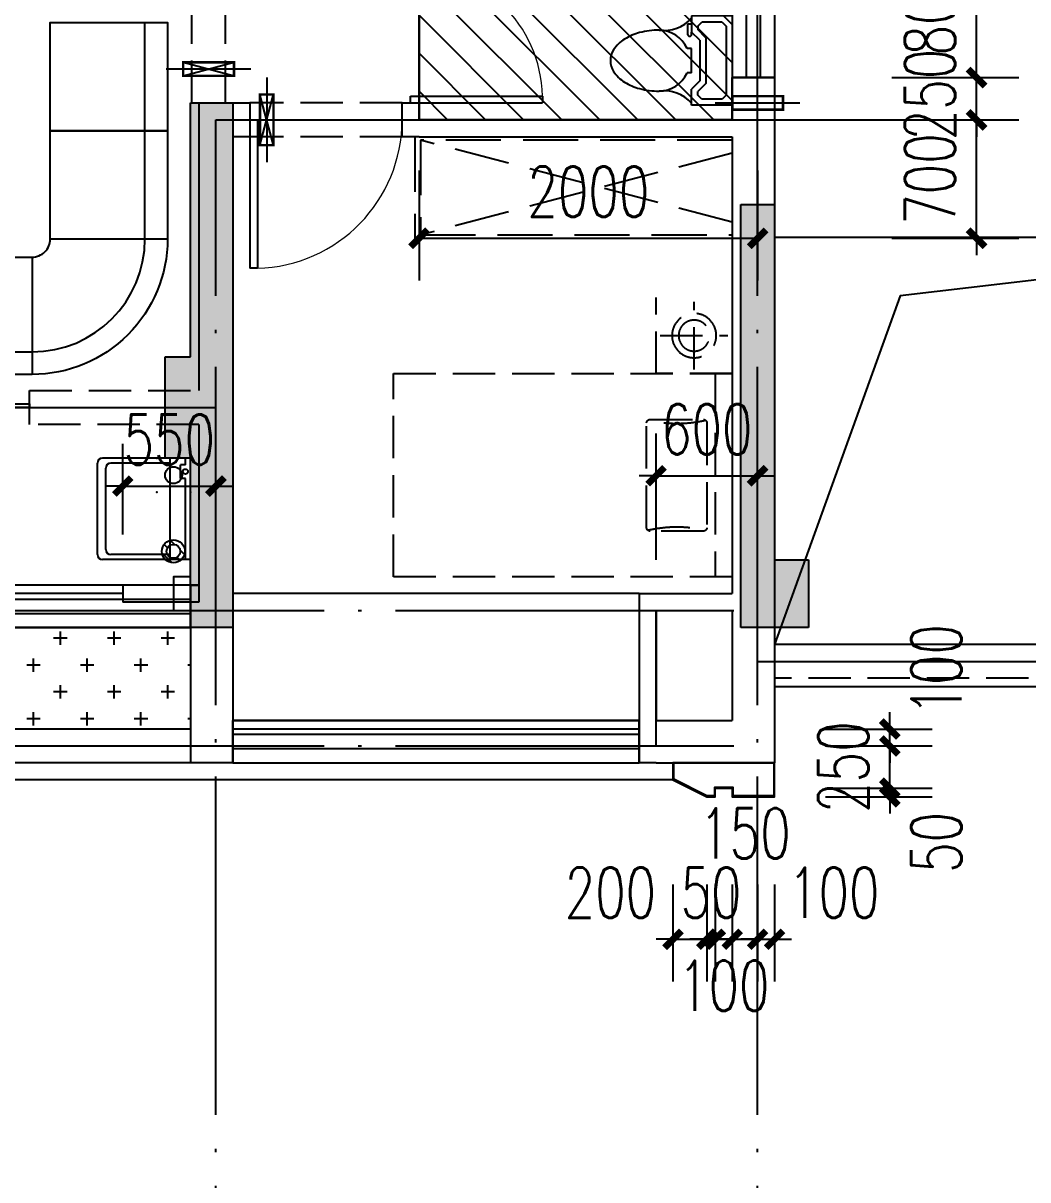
# Model space of a CAD drawing. Extents: x 41972 to 370663, y -1070170 to -109687.
# Drawn here: x 248859 to 254793, y -134851 to -128015 of the extents above; entities that cross this region are included whole.
import ezdxf
from ezdxf.xclip import XClip

# ---------------------------------------------------------------- set-up
doc = ezdxf.new("R2010")
doc.units = 0
doc.header["$LTSCALE"] = 1000
doc.header["$MEASUREMENT"] = 0
doc.header["$XCLIPFRAME"] = 0
for name, pattern in [('130-bz$0$DASH', [0.35, 0.25, -0.1]), ('CG-BZC$0$DASH', [0.35, 0.25, -0.1]), ('DASH', [0.35, 0.25, -0.1]), ('DOTE', [2.42, 2, -0.2, 0.02, -0.2])]:
    doc.linetypes.add(name, pattern=pattern)
doc.layers.get('Defpoints').update_dxf_attribs({"color": 250})
for name, color, linetype in [('130-bz$0$A-FURN_家具', 251, 'Continuous'), ('130-bz$0$A-WALL-墙', 4, 'Continuous'), ('130-bz$0$A-WINDOW-门窗', 2, 'Continuous'), ('130-bz$0$A-填充', 8, 'Continuous'), ('130-bz$0$A-栏杆、扶手', 163, 'Continuous'), ('130-bz$0$A-洁具及厨具', 157, 'Continuous'), ('130-bz$0$A-看线（阳台、空调板、线脚、雨棚等）', 11, 'Continuous'), ('A-AXIS_轴号', 3, 'Continuous'), ('A-COLUMN_结构柱', 4, 'Continuous'), ('A-DOTE_轴线', 215, 'DOTE'), ('A-METAL_金属构件', 137, 'Continuous'), ('A-OVER_看线', 253, 'Continuous'), ('A-PUB_DIM_细部尺寸', 64, 'Continuous'), ('A-PUB_HATCH_柱填充', 9, 'Continuous'), ('A-WALL-墙', 4, 'Continuous'), ('A-套管', 140, 'Continuous'), ('A-投影线', 5, 'DASH'), ('A-楼板开洞', 1, 'Continuous'), ('CG-BZC$0$A-套管', 140, 'Continuous'), ('fur', 253, 'Continuous'), ('SG-BZC$0$A-立管', 6, 'Continuous'), ('SG-BZC$0$建-阳台地漏', 225, 'Continuous'), ('WALL', 9, 'Continuous')]:
    doc.layers.add(name, color=color, linetype=linetype)
doc.styles.add('_TCH_DIM_T3', font='SIMPLEX', dxfattribs={"width": 0.705882, "bigfont": 'GBCBIG.shx'})
doc.dimstyles.new('_TCH_ARCH&&100', dxfattribs={"dimtxt": 297.5, "dimasz": 100, "dimexe": 250, "dimexo": 300, "dimgap": 126.25, "dimtad": 1, "dimdec": 0, "dimzin": 0, "dimdsep": 46, "dimtxsty": '_TCH_DIM_T3', "dimblk": 'ARCHTICK', "dimcen": 0.09, "dimclrt": 7, "dimazin": 2, "dimtfac": 1, "dimtdec": 0, "dimtix": 1, "dimtmove": 2, "dimatfit": 3, "dimfxl": 100, "dimtolj": 1, "dimtzin": 0, "dimarcsym": 0})

# ---------------------------------------------------------------- blocks, each defined once
blk = doc.blocks.new('130-bz$0$A$C642F243C')
at = {"layer": '130-bz$0$A-FURN_家具', "linetype": '130-bz$0$DASH'}
for p, q in [((0, 600), (1300, 600)), ((0, 0), (0, 600)), ((20, 580), (1280, 580)), ((20, 20), (20, 580)), ((20, 580), (1280, 20)), ((20, 20), (1280, 580)), ((1280, 580), (1280, 20)), ((1300, 600), (1300, 0)), ((1300, 0), (0, 0)), ((1280, 20), (20, 20))]:
    blk.add_line(p, q, dxfattribs=at)
blk = doc.blocks.new('130-bz$0$A$C52DB54D3')
at = {"layer": '130-bz$0$A-FURN_家具', "linetype": '130-bz$0$DASH'}
for p, q in [((450, 2400), (0, 2400)), ((0, 2400), (0, 1950)), ((450, 1950), (450, 2400)), ((225, 1975), (225, 2375)), ((425, 2175), (25, 2175)), ((2000, 1950), (0, 1950)), ((0, 1950), (0, 750)), ((0, 1950), (450, 1950)), ((100, 1950), (100, 750)), ((2000, 750), (2000, 1950)), ((150, 1659.4), (150, 1039.4)), ((150, 1659.4), (150, 1039.4)), ((150, 1659.4), (150, 1039.4)), ((485.6, 1679.4), (170, 1679.4)), ((485.6, 1679.4), (170, 1679.4)), ((485.6, 1679.4), (170, 1679.4)), ((505.6, 1039.4), (505.6, 1659.4)), ((505.6, 1039.4), (505.6, 1659.4)), ((505.6, 1039.4), (505.6, 1659.4)), ((170, 1019.4), (485.6, 1019.4)), ((170, 1019.4), (485.6, 1019.4)), ((170, 1019.4), (485.6, 1019.4)), ((0, 750), (2000, 750)), ((0, 300), (0, 750)), ((0, 750), (450, 750)), ((225, 725), (225, 325)), ((450, 750), (450, 300)), ((425, 525), (25, 525)), ((450, 300), (0, 300))]:
    blk.add_line(p, q, dxfattribs=at)
for centre, radius in [((225, 2175), 130.9), ((225, 2175), 91.6), ((225, 525), 130.9), ((225, 525), 91.6)]:
    blk.add_circle(centre, radius, dxfattribs=at)
for centre, radius, start, end in [((170, 1659.4), 20, 90, 180), ((170, 1659.4), 20, 90, 180), ((170, 1659.4), 20, 90, 180), ((327.8, 2421.8), 767.7, 257.05826, 282.94174), ((327.8, 2421.8), 767.7, 257.05826, 282.94174), ((327.8, 2421.8), 767.7, 257.05826, 282.94174), ((485.6, 1659.4), 20, 0, 90), ((485.6, 1659.4), 20, 0, 90), ((485.6, 1659.4), 20, 0, 90), ((170, 1039.4), 20, 180, 270), ((170, 1039.4), 20, 180, 270), ((170, 1039.4), 20, 180, 270), ((327.8, 277.1), 767.7, 77.05826, 102.94174), ((327.8, 277.1), 767.7, 77.05826, 102.94174), ((327.8, 277.1), 767.7, 77.05826, 102.94174), ((485.6, 1039.4), 20, 270, 0), ((485.6, 1039.4), 20, 270, 0), ((485.6, 1039.4), 20, 270, 0)]:
    blk.add_arc(centre, radius, start, end, dxfattribs=at)
blk = doc.blocks.new('130-bz$0$A-Toilet-5')
at = {"layer": '130-bz$0$A-洁具及厨具'}
for p, q in [((-264, 0), (-264, 240)), ((-264, 240), (-168, 240)), ((-264, 0), (-264, 240)), ((-264, 240), (-168, 240)), ((-120, 192), (-168, 240)), ((-120, 192), (-168, 240)), ((-72, 240), (-72, 267)), ((-72, 240), (-72, 267)), ((-72, 240), (72, 240)), ((-72, 240), (72, 240)), ((72, 240), (72, 267)), ((72, 240), (72, 267)), ((120, 192), (168, 240)), ((120, 192), (168, 240)), ((216, 264), (156, 264)), ((216, 264), (156, 264)), ((156, 240), (168, 240)), ((156, 240), (168, 240)), ((264, 240), (168, 240)), ((264, 240), (168, 240)), ((216, 240), (216, 264)), ((216, 240), (216, 264)), ((264, 0), (264, 240)), ((264, 0), (264, 240)), ((-228, 180), (-204, 204)), ((-228, 180), (-204, 204)), ((-228, 60), (-228, 180)), ((-228, 60), (-228, 180)), ((-204, 204), (-182.9, 204)), ((-204, 204), (-182.9, 204)), ((-134.9, 156), (-182.9, 204)), ((-134.9, 156), (-182.9, 204)), ((134.9, 156), (-134.9, 156)), ((134.9, 156), (-134.9, 156)), ((120, 192), (-120, 192)), ((120, 192), (-120, 192)), ((134.9, 156), (182.9, 204)), ((134.9, 156), (182.9, 204)), ((204, 204), (182.9, 204)), ((204, 204), (182.9, 204)), ((204, 204), (228, 180)), ((204, 204), (228, 180)), ((228, 60), (228, 180)), ((228, 60), (228, 180)), ((264, 0), (-264, 0)), ((264, 0), (-264, 0)), ((-204, 36), (-228, 60)), ((-204, 36), (-228, 60)), ((204, 36), (-204, 36)), ((204, 36), (-204, 36)), ((228, 60), (204, 36)), ((228, 60), (204, 36))]:
    blk.add_line(p, q, dxfattribs=at)
for centre, radius, start, end in [((54.6, 522), 214.5, 123.53412, 147.99459), ((54.6, 522), 214.5, 123.53412, 147.99459), ((0, 604.3), 115.7, 90.00005, 123.53407), ((0, 604.3), 115.7, 90.00005, 123.53407), ((0, 604.3), 115.7, 56.46593, 89.99995), ((0, 604.3), 115.7, 56.46593, 89.99995), ((-54.6, 522), 214.5, 32.00541, 56.46588), ((-54.6, 522), 214.5, 32.00541, 56.46588), ((141.5, 467.6), 317, 147.99461, 165.48574), ((141.5, 467.6), 317, 147.99461, 165.48574), ((-141.5, 467.6), 317, 14.51426, 32.00539), ((-141.5, 467.6), 317, 14.51426, 32.00539), ((279.2, 432), 459.2, 165.48575, 179.99996), ((279.2, 432), 459.2, 165.48575, 179.99996), ((-279.2, 432), 459.2, 0.00004, 14.51425), ((-279.2, 432), 459.2, 0.00004, 14.51425), ((-393.9, 402.7), 215.9, 311.08899, 7.79892), ((-393.9, 402.7), 215.9, 311.08899, 7.79892), ((0, 432), 180, 180, 246.42182), ((0, 432), 180, 180, 246.42182), ((0, 432), 180, 293.57818, 0), ((0, 432), 180, 293.57818, 0), ((393.9, 402.7), 215.9, 172.20108, 228.91101), ((393.9, 402.7), 215.9, 172.20108, 228.91101), ((156, 252), 12, 90, 270), ((156, 252), 12, 90, 270)]:
    blk.add_arc(centre, radius, start, end, dxfattribs=at)
blk = doc.blocks.new('130-bz$0$大便器2')
at = {"layer": '130-bz$0$A-洁具及厨具', "rotation": 180}
blk.add_blockref('130-bz$0$A-Toilet-5', (0, 0), dxfattribs=at)
blk = doc.blocks.new('130-bz$0$A-Toilet-9')
at = {"layer": '130-bz$0$A-洁具及厨具'}
for p, q in [((-270, 550), (270, 550)), ((-300, 0), (-300, 520)), ((-240, 500), (240, 500)), ((300, 0), (300, 520)), ((-270, 120), (-270, 470)), ((270, 120), (270, 470)), ((-300, 120), (300, 120)), ((-300, 30), (180, 30)), ((-300, 0), (300, 0)), ((180, 60), (260, 60)), ((180, 30), (180, 60)), ((260, 30), (260, 60)), ((260, 30), (300, 30))]:
    blk.add_line(p, q, dxfattribs=at)
blk.add_circle((220, 30), 15, dxfattribs=at)
for centre, start, end in [((-270, 520), 90, 180), ((270, 520), 0, 90), ((-240, 470), 90, 180), ((240, 470), 0, 90)]:
    blk.add_arc(centre, 30, start, end, dxfattribs=at)
blk = doc.blocks.new('130-bz$0$$DorLib2D$00000001')
for p, q in [((0.45, 0.975), (0.5, 0.975)), ((0.45, 0), (0.45, 0.975)), ((0.5, 0), (0.5, 0.975)), ((0.5, 0), (0.45, 0))]:
    blk.add_line(p, q)
at = {"lineweight": 13}
blk.add_arc((0.475, 0), 0.975, 91.46928, 180, dxfattribs=at)
blk = doc.blocks.new('130-bz$0$$WINLIB2D$00000001')
at = {"color": 0}
for points in [[(-0.5, 0.5), (-0.5, -0.5)], [(-0.5, 0.5), (0.5, 0.5)], [(0.5, -0.5), (0.5, 0.5)], [(0.5, 0.16667), (-0.5, 0.16667)], [(0.5, -0.16667), (-0.5, -0.16667)], [(-0.5, -0.5), (0.5, -0.5)]]:
    blk.add_lwpolyline(points, dxfattribs=at)
blk = doc.blocks.new('130-bz$0$$DorLib2D$00000132')
at = {"color": 0, "linetype": 'Continuous'}
for p, q in [((-0.5, 0.1042), (-0.5, 0)), ((-0.1467, 0.1042), (-0.5, 0.1042)), ((-0.1467, 0), (-0.1467, 0.1042)), ((0.1467, 0.1042), (0.5, 0.1042)), ((0.1467, 0), (0.1467, 0.1042)), ((0.5, 0.1042), (0.5, 0)), ((-0.5, 0), (-0.1467, 0)), ((-0.1667, 0), (0.1667, 0)), ((-0.1667, -0.1042), (-0.1667, 0)), ((0.5, 0), (0.1467, 0)), ((0.1667, 0), (0.1667, -0.1042)), ((0.1667, -0.1042), (-0.1667, -0.1042))]:
    blk.add_line(p, q, dxfattribs=at)
blk = doc.blocks.new('$plan$00002591')
at = {"layer": 'fur'}
for p, q in [((800, -693.3), (800, 0)), ((1440, -693.3), (1440, 0)), ((2080, -133.3), (800, -133.3)), ((0, -800), (693.3, -800)), ((133.3, -800), (133.3, -2080))]:
    blk.add_line(p, q, dxfattribs=at)
blk.add_lwpolyline([(800, -693.3, 0.414214), (693.3, -800), (693.3, -1440), (693.3, -2080), (0, -2080), (0, -1440), (693.3, -1440), (0, -1440), (0, -800, -0.414214), (800, 0), (1440, 0), (2080, 0), (2080, -693.3), (1440, -693.3)], format="xyb", close=True, dxfattribs=at)
blk.add_circle((1440, -1440), 400, dxfattribs=at)
blk.add_arc((800, -800), 666.7, 90, 180, dxfattribs=at)
blk = doc.blocks.new('130-bz')
at = {"layer": '130-bz$0$A-填充'}
h = blk.add_hatch(dxfattribs=at)
h.set_pattern_fill('ANSI31,_O', color=8, scale=100)
h.set_pattern_definition([(45, (-1600, -1850), (-112.2532, 112.2532), [])])
h.paths.add_polyline_path([(150, 3600), (2000, 3600), (2000, 5050), (150, 5050)])
h = blk.add_hatch(dxfattribs=at)
h.set_pattern_fill('CROSS', color=8, scale=100)
h.set_pattern_definition([(0, (4564.46, 1700), (158.75, 158.75), [79.375, -238.125]), (90, (4604.15, 1660.31), (-158.75, 158.75), [79.375, -238.125])])
h.paths.add_polyline_path([(8400, 0), (8400, 600), (3350, 600), (3350, 0)])
at = {"layer": '130-bz$0$A-WALL-墙'}
for p, q in [((150, 3850), (-100, 3850)), ((-100, 3850), (-100, 3600)), ((150, 3600), (150, 3850)), ((2100, 3700), (2000, 3700)), ((2000, 3700), (2000, 3600)), ((2100, 3500), (2100, 3700)), ((3300, 3700), (3000, 3700)), ((3000, 3700), (3000, 3500)), ((3300, 3700), (3300, 2000)), ((-100, 3600), (-100, 700)), ((2000, 3600), (150, 3600)), ((150, 3500), (150, 800)), ((2000, 3500), (150, 3500)), ((2000, 3500), (2100, 3500)), ((3000, 3500), (3100, 3500)), ((3100, 3500), (3100, 1900)), ((3100, 1900), (3100, 700)), ((3300, 1800), (3300, 850)), ((3350, 850), (3300, 850)), ((3350, 600), (3350, 850)), ((700, 800), (150, 800)), ((700, 800), (700, 50)), ((-100, 700), (-100, -200)), ((150, 700), (150, 50)), ((600, 700), (150, 700)), ((600, 700), (600, 50)), ((3100, 700), (3100, 50)), ((3350, 600), (3350, -200)), ((600, 50), (150, 50)), ((700, -200), (700, 50)), ((3100, 50), (3099.9, 50)), ((3099.9, 50), (3099.9, -200)), ((600, -200), (-100, -200)), ((600, -200), (700, -200)), ((3099.9, -200), (3350, -200))]:
    blk.add_line(p, q, dxfattribs=at)
at = {"layer": '130-bz$0$A-WALL-墙', "linetype": '130-bz$0$DASH'}
for p, q in [((4300, 2000), (3300, 2000)), ((4300, 1800), (4300, 2000)), ((3300, 1800), (4300, 1800))]:
    blk.add_line(p, q, dxfattribs=at)
at = {"layer": '130-bz$0$A-WINDOW-门窗'}
for p, q in [((2000, 4500), (2000, 3700)), ((699.9, 800), (3100, 800))]:
    blk.add_line(p, q, dxfattribs=at)
at = {"layer": '130-bz$0$A-填充', "color": 8}
for points in [[(150, 3600), (2000, 3600), (2000, 5050), (150, 5050)], [(8400, 0), (8400, 600), (3350, 600), (3350, 0)]]:
    blk.add_lwpolyline(points, close=True, dxfattribs=at)
at = {"layer": '130-bz$0$A-栏杆、扶手'}
for p, q in [((3750, 850), (10700, 850)), ((3750, 800), (10700, 800)), ((700, 50), (3099.9, 50)), ((700, 0), (3099.9, 0))]:
    blk.add_line(p, q, dxfattribs=at)
at = {"layer": '130-bz$0$A-看线（阳台、空调板、线脚、雨棚等）'}
for points in [[(3350, -200), (12300, -200), (12300, 1600)], [(3350, 0), (3350, 0), (8400, 0)]]:
    blk.add_lwpolyline(points, dxfattribs=at)
at = {"layer": 'A-WALL-墙'}
for p, q in [((3300, 850), (3750, 850)), ((3300, 850), (3300, 750)), ((3750, 850), (3750, 750)), ((3300, 750), (3750, 750))]:
    blk.add_line(p, q, dxfattribs=at)
at = {"layer": 'A-投影线'}
for p, q in [((3142.9, 3700), (3142.9, 5750)), ((3342.9, 3700), (3342.9, 5750)), ((2100, 3700), (3000, 3700)), ((2100, 3500), (3000, 3500))]:
    blk.add_line(p, q, dxfattribs=at)
at = {"yscale": -1}
blk.add_blockref('$plan$00002591', (3485.7, 2095.5), dxfattribs=at)
ref = blk.add_blockref('130-bz$0$A$C642F243C', (-174.3, 2900), dxfattribs=dict(xscale=1.6923))
XClip(ref).set_block_clipping_path([(191.6075541897, 0), (1300.0000000307, 599.9999999997)])
ref = blk.add_blockref('130-bz$0$A$C52DB54D3', (150, 150))
XClip(ref).set_block_clipping_path([(-0.9999999888, 750), (2000, 2399.9999999003)])
at = {"layer": '130-bz$0$A-WINDOW-门窗'}
for name, p, xscale, yscale, zscale, rotation in [('130-bz$0$$WINLIB2D$00000001', (25, 4250), 800, 250, 250, 269.9999999999903), ('130-bz$0$$DorLib2D$00000001', (2050, 4100), 800, -800, 100, 270), ('130-bz$0$$DorLib2D$00000001', (2550, 3600), -900, 900, 200, 180), ('130-bz$0$$DorLib2D$00000132', (5800, 1900), -3000, 200, 200, 359.9996300975443), ('130-bz$0$$WINLIB2D$00000001', (1899.9, -75), 2399.86967992186, 250, 250, 180)]:
    blk.add_blockref(name, p, dxfattribs=dict(at, xscale=xscale, yscale=yscale, zscale=zscale, rotation=rotation))
at = {"layer": '130-bz$0$A-WINDOW-门窗', "xscale": 7350, "yscale": 250, "zscale": 250}
blk.add_blockref('130-bz$0$$WINLIB2D$00000001', (7025, 725), dxfattribs=at)
at = {"layer": '130-bz$0$A-洁具及厨具', "xscale": -1}
for name, p, rotation in [('130-bz$0$大便器2', (150, 3950), 90), ('130-bz$0$A-Toilet-9', (3350, 1301.2), 270)]:
    blk.add_blockref(name, p, dxfattribs=dict(at, rotation=rotation))
blk = doc.blocks.new('SG-BZC$0$立管%%c100')
at = {"layer": 'SG-BZC$0$A-立管'}
blk.add_circle((100, -100), 50, dxfattribs=at)
for p in [(0, 0), (200, 0), (0, -200), (200, -200)]:
    blk.add_point(p, dxfattribs=at)
blk = doc.blocks.new('SG-BZC$0$A$C79D84B62')
at = {"layer": 'SG-BZC$0$A-立管'}
h = blk.add_hatch(dxfattribs=at)
h.set_pattern_fill('ANSI31', color=256, scale=20, style=0)
h.set_pattern_definition([(45, (0, 0), (-22.45, 22.45), [])])
h.paths.add_polyline_path([(50, 0, 1), (-50, 0, 1), (50, 0)])
h.paths.add_polyline_path([(-30, 0, -1), (30, 0, -1), (-30, 0)], flags=16)
for radius in [50, 30]:
    blk.add_circle((0, 0), radius, dxfattribs=at)
blk = doc.blocks.new('SG-BZC')
at = {"layer": 'SG-BZC$0$A-立管', "xscale": -0.9979199999999996, "yscale": 0.9979199999999996, "zscale": 0.9979199999999996, "rotation": 180}
blk.add_blockref('SG-BZC$0$立管%%c100', (10500, 300.4), dxfattribs=at)
at = {"layer": 'SG-BZC$0$建-阳台地漏', "xscale": -1.3608, "yscale": 1.3608, "zscale": 1.3608, "rotation": 270}
blk.add_blockref('SG-BZC$0$A$C79D84B62', (10601, -50), dxfattribs=at)
blk = doc.blocks.new('CG-BZC$0$P-套管（卫生间排风洞）')
at = {"layer": 'CG-BZC$0$A-套管'}
blk.add_line((-250, 0), (250, 0), dxfattribs=at)
at = {"layer": 'CG-BZC$0$A-套管', "linetype": 'CG-BZC$0$DASH', "ltscale": 0.5, "const_width": 15}
blk.add_lwpolyline([(150, 40), (-150, 40), (-150, -40), (150, -40)], close=True, dxfattribs=at)
blk = doc.blocks.new('P-套管（空调预留洞低位）')
at = {"layer": 'A-套管', "ltscale": 0.5}
blk.add_line((250, 0), (-250, 0), dxfattribs=at)
at = {"layer": 'A-套管', "linetype": 'DASH', "ltscale": 0.5, "const_width": 15}
blk.add_lwpolyline([(-150, 40), (150, 40), (150, -40), (-150, -40)], close=True, dxfattribs=at)
at = {"layer": 'A-套管', "ltscale": 0.5}
for points in [[(-150, 40), (150, -40)], [(-150, -40), (150, 40)]]:
    blk.add_lwpolyline(points, dxfattribs=at)
blk = doc.blocks.new('CG-BZC')
at = {"layer": 'A-套管', "xscale": -1}
blk.add_blockref('P-套管（空调预留洞低位）', (19682.6, -6100), dxfattribs=at)
at = {"layer": 'A-套管', "xscale": -1, "rotation": 270}
blk.add_blockref('P-套管（空调预留洞低位）', (19339.7, -6400), dxfattribs=at)
at = {"layer": 'CG-BZC$0$A-套管', "rotation": 179.9999999999999}
blk.add_blockref('CG-BZC$0$P-套管（卫生间排风洞）', (16439.7, -6300), dxfattribs=at)
blk = doc.blocks.new('A$C18840BC2')
at = {"layer": 'A-PUB_HATCH_柱填充'}
for points in [[(18450, 900), (18600, 900), (18600, 1500), (18450, 1500), (18450, 3000), (18200, 3000), (18200, -100), (18450, -100), (18450, 900)], [(14800, 300), (14800, -100), (15200, -100), (15200, 2400), (15000, 2400), (15000, 300), (14800, 300)]]:
    blk.add_hatch(color=256, dxfattribs=at).paths.add_polyline_path(points)
at = {"layer": 'A-COLUMN_结构柱'}
for p, q in [((18450, 3000), (18200, 3000)), ((18200, 3000), (18200, -100)), ((18450, 1500), (18450, 3000)), ((15200, 2400), (15000, 2400)), ((15000, 2400), (15000, 300)), ((15200, -100), (15200, 2400)), ((18600, 1500), (18450, 1500)), ((18600, 900), (18600, 1500)), ((18450, 900), (18600, 900)), ((18450, -100), (18450, 900)), ((14800, 300), (14800, -100)), ((15000, 300), (14800, 300)), ((14800, -100), (15200, -100)), ((18200, -100), (18450, -100))]:
    blk.add_line(p, q, dxfattribs=at)
blk = doc.blocks.new('hxt-bzc')
blk.add_line((3200, -4545.2), (6800, -4545.2))
at = {"layer": 'A-楼板开洞'}
blk.add_lwpolyline([(3200, -4554.8), (6057.4, -4891), (6800, -6950)], dxfattribs=at)
blk = doc.blocks.new('_ArchTick')
at = {"color": 0, "linetype": 'ByBlock', "const_width": 0.4}
blk.add_lwpolyline([(-0.5, -0.5), (0.5, 0.5)], dxfattribs=at)
blk = doc.blocks.new('*D5171')
at = {"layer": 'A-AXIS_轴号', "color": 0, "lineweight": -2, "transparency": 16777216}
for p, q in [((27593.4, 13100), (27593.4, 13200)), ((27093.4, 13100), (27843.4, 13100)), ((27593.4, 12400), (27593.4, 13100)), ((27093.4, 12400), (27843.4, 12400)), ((27593.4, 12400), (27593.4, 12300))]:
    blk.add_line(p, q, dxfattribs=at)
at = {"layer": 'Defpoints', "color": 0, "transparency": 16777216}
for p in [(26793.4, 13100), (27593.4, 13100), (26793.4, 12400)]:
    blk.add_point(p, dxfattribs=at)
at = {"layer": 'A-AXIS_轴号', "color": 0, "lineweight": -2, "transparency": 16777216, "xscale": 100, "yscale": 100, "zscale": 100}
for p, rotation in [((27593.4, 13100), 270), ((27593.4, 12400), 90)]:
    blk.add_blockref('_ArchTick', p, dxfattribs=dict(at, rotation=rotation))
at = {"layer": 'A-AXIS_轴号', "color": 7, "transparency": 16777216, "insert": (27318.4, 12750), "char_height": 297.5, "attachment_point": 5, "rotation": 90, "style": '_TCH_DIM_T3'}
blk.add_mtext('\\A1;700', dxfattribs=at)
blk = doc.blocks.new('*D5172')
at = {"layer": 'A-AXIS_轴号', "color": 0, "lineweight": -2, "transparency": 16777216}
for p, q in [((27593.4, 13350), (27593.4, 13450)), ((27093.4, 13350), (27843.4, 13350)), ((27593.4, 13100), (27593.4, 13350)), ((27093.4, 13100), (27843.4, 13100)), ((27593.4, 13100), (27593.4, 13000))]:
    blk.add_line(p, q, dxfattribs=at)
at = {"layer": 'Defpoints', "color": 0, "transparency": 16777216}
for p in [(26793.4, 13350), (27593.4, 13350), (26793.4, 13100)]:
    blk.add_point(p, dxfattribs=at)
at = {"layer": 'A-AXIS_轴号', "color": 0, "lineweight": -2, "transparency": 16777216, "xscale": 100, "yscale": 100, "zscale": 100}
for p, rotation in [((27593.4, 13350), 270), ((27593.4, 13100), 90)]:
    blk.add_blockref('_ArchTick', p, dxfattribs=dict(at, rotation=rotation))
at = {"layer": 'A-AXIS_轴号', "color": 7, "transparency": 16777216, "insert": (27318.4, 13250), "char_height": 297.5, "attachment_point": 5, "rotation": 90, "style": '_TCH_DIM_T3'}
blk.add_mtext('\\A1;250', dxfattribs=at)
blk = doc.blocks.new('*D5173')
at = {"layer": 'A-AXIS_轴号', "color": 0, "lineweight": -2, "transparency": 16777216}
for p, q in [((27093.4, 14150), (27843.4, 14150)), ((27593.4, 13350), (27593.4, 14150)), ((27093.4, 13350), (27843.4, 13350))]:
    blk.add_line(p, q, dxfattribs=at)
at = {"layer": 'Defpoints', "color": 0, "transparency": 16777216}
for p in [(26793.4, 14150), (27593.4, 14150), (26793.4, 13350)]:
    blk.add_point(p, dxfattribs=at)
at = {"layer": 'A-AXIS_轴号', "color": 0, "lineweight": -2, "transparency": 16777216, "xscale": 100, "yscale": 100, "zscale": 100}
for p, rotation in [((27593.4, 14150), 90), ((27593.4, 13350), 270)]:
    blk.add_blockref('_ArchTick', p, dxfattribs=dict(at, rotation=rotation))
at = {"layer": 'A-AXIS_轴号', "color": 7, "transparency": 16777216, "insert": (27318.4, 13750), "char_height": 297.5, "attachment_point": 5, "rotation": 90, "style": '_TCH_DIM_T3'}
blk.add_mtext('\\A1;800', dxfattribs=at)
blk = doc.blocks.new('*D5206')
at = {"layer": 'A-AXIS_轴号', "color": 0, "lineweight": -2, "transparency": 16777216}
for p, q in [((24300, 12800), (24300, 12150)), ((26300, 12800), (26300, 12150)), ((24300, 12400), (26300, 12400))]:
    blk.add_line(p, q, dxfattribs=at)
at = {"layer": 'Defpoints', "color": 0, "transparency": 16777216}
for p in [(24300, 13100), (26300, 13100), (26300, 12400)]:
    blk.add_point(p, dxfattribs=at)
at = {"layer": 'A-AXIS_轴号', "color": 0, "lineweight": -2, "transparency": 16777216, "xscale": 100, "yscale": 100, "zscale": 100, "rotation": 180}
blk.add_blockref('_ArchTick', (24300, 12400), dxfattribs=at)
at = {"layer": 'A-AXIS_轴号', "color": 0, "lineweight": -2, "transparency": 16777216, "xscale": 100, "yscale": 100, "zscale": 100}
blk.add_blockref('_ArchTick', (26300, 12400), dxfattribs=at)
at = {"layer": 'A-AXIS_轴号', "color": 7, "transparency": 16777216, "insert": (25300, 12675), "char_height": 297.5, "attachment_point": 5, "style": '_TCH_DIM_T3'}
blk.add_mtext('\\A1;2000', dxfattribs=at)
blk = doc.blocks.new('*D5210')
at = {"layer": 'A-PUB_DIM_细部尺寸', "color": 0, "lineweight": -2, "transparency": 16777216}
for p, q in [((25700, 10500), (25700, 11246.6)), ((26300, 10500), (26300, 11246.6)), ((25700, 10996.6), (25600, 10996.6)), ((25700, 10996.6), (26300, 10996.6)), ((26300, 10996.6), (26400, 10996.6))]:
    blk.add_line(p, q, dxfattribs=at)
at = {"layer": 'Defpoints', "color": 0, "transparency": 16777216}
for p in [(26300, 10996.6), (25700, 10200), (26300, 10200)]:
    blk.add_point(p, dxfattribs=at)
at = {"layer": 'A-PUB_DIM_细部尺寸', "color": 0, "lineweight": -2, "transparency": 16777216, "xscale": 100, "yscale": 100, "zscale": 100}
blk.add_blockref('_ArchTick', (25700, 10996.6), dxfattribs=at)
at = {"layer": 'A-PUB_DIM_细部尺寸', "color": 0, "lineweight": -2, "transparency": 16777216, "xscale": 100, "yscale": 100, "zscale": 100, "rotation": 180}
blk.add_blockref('_ArchTick', (26300, 10996.6), dxfattribs=at)
at = {"layer": 'A-PUB_DIM_细部尺寸', "color": 7, "transparency": 16777216, "insert": (26000, 11271.6), "char_height": 297.5, "attachment_point": 5, "style": '_TCH_DIM_T3'}
blk.add_mtext('\\A1;600', dxfattribs=at)
blk = doc.blocks.new('*D5220')
at = {"layer": 'A-PUB_DIM_细部尺寸', "color": 0, "lineweight": -2, "transparency": 16777216}
for p, q in [((22550, 10650), (22550, 11185.8)), ((23100, 10650), (23100, 11185.8)), ((22550, 10935.8), (22450, 10935.8)), ((22550, 10935.8), (23100, 10935.8)), ((23100, 10935.8), (23200, 10935.8))]:
    blk.add_line(p, q, dxfattribs=at)
at = {"layer": 'Defpoints', "color": 0, "transparency": 16777216}
for p in [(23100, 10935.8), (22550, 10350), (23100, 10350)]:
    blk.add_point(p, dxfattribs=at)
at = {"layer": 'A-PUB_DIM_细部尺寸', "color": 0, "lineweight": -2, "transparency": 16777216, "xscale": 100, "yscale": 100, "zscale": 100}
blk.add_blockref('_ArchTick', (22550, 10935.8), dxfattribs=at)
at = {"layer": 'A-PUB_DIM_细部尺寸', "color": 0, "lineweight": -2, "transparency": 16777216, "xscale": 100, "yscale": 100, "zscale": 100, "rotation": 180}
blk.add_blockref('_ArchTick', (23100, 10935.8), dxfattribs=at)
at = {"layer": 'A-PUB_DIM_细部尺寸', "color": 7, "transparency": 16777216, "insert": (22825, 11210.8), "char_height": 297.5, "attachment_point": 5, "style": '_TCH_DIM_T3'}
blk.add_mtext('\\A1;550', dxfattribs=at)
blk = doc.blocks.new('A$C49FD70CB')
at = {"layer": 'A-METAL_金属构件'}
blk.add_lwpolyline([(5, 200), (5, 5), (245, 5), (245, 55), (355, 55), (355, 5), (399.4, 5), (595, 103.9), (595, 200), (600, 200), (600, 100), (400, 0), (350, 0), (350, 50), (250, 50), (250, 0), (0, 0), (0, 200), (595, 200)], dxfattribs=at)
blk = doc.blocks.new('e32')
at = {"layer": 'A-OVER_看线'}
for p, q in [((95046.4, 174965.4), (98646.4, 174965.4)), ((95046.4, 174715.4), (98646.4, 174715.4))]:
    blk.add_line(p, q, dxfattribs=at)
at = {"layer": 'A-OVER_看线', "linetype": 'DASH'}
blk.add_line((95046.4, 174765.4), (98646.4, 174765.4), dxfattribs=at)
at = {"layer": 'A-OVER_看线'}
blk.add_lwpolyline([(99246.4, 174165.4), (106646.4, 174165.4), (106646.4, 174165.4), (110646.4, 174165.4)], dxfattribs=at)
at = {"layer": 'A-METAL_金属构件'}
blk.add_blockref('A$C49FD70CB', (98646.4, 174065.4), dxfattribs=at)
blk = doc.blocks.new('*D6477')
at = {"layer": 'A-PUB_DIM_细部尺寸', "color": 0, "lineweight": -2, "transparency": 16777216}
for p, q in [((253977.8, -132536.5), (253977.8, -132436.5)), ((253597, -132536.5), (254227.8, -132536.5)), ((253977.8, -132586.5), (253977.8, -132536.5)), ((253597, -132586.5), (254227.8, -132586.5)), ((253977.8, -132586.5), (253977.8, -132686.5))]:
    blk.add_line(p, q, dxfattribs=at)
at = {"layer": 'Defpoints', "color": 0, "transparency": 16777216}
for p in [(253297, -132536.5), (253977.8, -132536.5), (253297, -132586.5)]:
    blk.add_point(p, dxfattribs=at)
at = {"layer": 'A-PUB_DIM_细部尺寸', "color": 0, "lineweight": -2, "transparency": 16777216, "xscale": 100, "yscale": 100, "zscale": 100}
for p, rotation in [((253977.8, -132536.5), 270), ((253977.8, -132586.5), 90)]:
    blk.add_blockref('_ArchTick', p, dxfattribs=dict(at, rotation=rotation))
at = {"layer": 'A-PUB_DIM_细部尺寸', "color": 7, "transparency": 16777216, "insert": (254252.8, -132856.5), "char_height": 297.5, "attachment_point": 5, "rotation": 90, "style": '_TCH_DIM_T3'}
blk.add_mtext('\\A1;50', dxfattribs=at)
blk = doc.blocks.new('*D6478')
at = {"layer": 'A-PUB_DIM_细部尺寸', "color": 0, "lineweight": -2, "transparency": 16777216}
for p, q in [((253977.8, -132286.5), (253977.8, -132186.5)), ((253597, -132286.5), (254227.8, -132286.5)), ((253977.8, -132536.5), (253977.8, -132286.5)), ((253597, -132536.5), (254227.8, -132536.5)), ((253977.8, -132536.5), (253977.8, -132636.5))]:
    blk.add_line(p, q, dxfattribs=at)
at = {"layer": 'Defpoints', "color": 0, "transparency": 16777216}
for p in [(253297, -132286.5), (253977.8, -132286.5), (253297, -132536.5)]:
    blk.add_point(p, dxfattribs=at)
at = {"layer": 'A-PUB_DIM_细部尺寸', "color": 0, "lineweight": -2, "transparency": 16777216, "xscale": 100, "yscale": 100, "zscale": 100}
for p, rotation in [((253977.8, -132286.5), 270), ((253977.8, -132536.5), 90)]:
    blk.add_blockref('_ArchTick', p, dxfattribs=dict(at, rotation=rotation))
at = {"layer": 'A-PUB_DIM_细部尺寸', "color": 7, "transparency": 16777216, "insert": (253702.8, -132411.5), "char_height": 297.5, "attachment_point": 5, "rotation": 90, "style": '_TCH_DIM_T3'}
blk.add_mtext('\\A1;250', dxfattribs=at)
blk = doc.blocks.new('*D6479')
at = {"layer": 'A-PUB_DIM_细部尺寸', "color": 0, "lineweight": -2, "transparency": 16777216}
for p, q in [((253977.8, -132186.5), (253977.8, -132086.5)), ((253597, -132186.5), (254227.8, -132186.5)), ((253977.8, -132286.5), (253977.8, -132186.5)), ((253597, -132286.5), (254227.8, -132286.5)), ((253977.8, -132286.5), (253977.8, -132386.5))]:
    blk.add_line(p, q, dxfattribs=at)
at = {"layer": 'Defpoints', "color": 0, "transparency": 16777216}
for p in [(253297, -132186.5), (253977.8, -132186.5), (253297, -132286.5)]:
    blk.add_point(p, dxfattribs=at)
at = {"layer": 'A-PUB_DIM_细部尺寸', "color": 0, "lineweight": -2, "transparency": 16777216, "xscale": 100, "yscale": 100, "zscale": 100}
for p, rotation in [((253977.8, -132186.5), 270), ((253977.8, -132286.5), 90)]:
    blk.add_blockref('_ArchTick', p, dxfattribs=dict(at, rotation=rotation))
at = {"layer": 'A-PUB_DIM_细部尺寸', "color": 7, "transparency": 16777216, "insert": (254252.8, -131836.5), "char_height": 297.5, "attachment_point": 5, "rotation": 90, "style": '_TCH_DIM_T3'}
blk.add_mtext('\\A1;100', dxfattribs=at)
blk = doc.blocks.new('*D6480')
at = {"layer": 'A-PUB_DIM_细部尺寸', "color": 0, "lineweight": -2, "transparency": 16777216}
for p, q in [((252697, -133105.4), (252697, -133678.8)), ((252897, -133105.4), (252897, -133678.8)), ((252697, -133428.8), (252597, -133428.8)), ((252697, -133428.8), (252897, -133428.8)), ((252897, -133428.8), (252997, -133428.8))]:
    blk.add_line(p, q, dxfattribs=at)
at = {"layer": 'Defpoints', "color": 0, "transparency": 16777216}
for p in [(252697, -132805.4), (252897, -132805.4), (252897, -133428.8)]:
    blk.add_point(p, dxfattribs=at)
at = {"layer": 'A-PUB_DIM_细部尺寸', "color": 0, "lineweight": -2, "transparency": 16777216, "xscale": 100, "yscale": 100, "zscale": 100}
blk.add_blockref('_ArchTick', (252697, -133428.8), dxfattribs=at)
at = {"layer": 'A-PUB_DIM_细部尺寸', "color": 0, "lineweight": -2, "transparency": 16777216, "xscale": 100, "yscale": 100, "zscale": 100, "rotation": 180}
blk.add_blockref('_ArchTick', (252897, -133428.8), dxfattribs=at)
at = {"layer": 'A-PUB_DIM_细部尺寸', "color": 7, "transparency": 16777216, "insert": (252327, -133153.8), "char_height": 297.5, "attachment_point": 5, "style": '_TCH_DIM_T3'}
blk.add_mtext('\\A1;200', dxfattribs=at)
blk = doc.blocks.new('*D6481')
at = {"layer": 'A-PUB_DIM_细部尺寸', "color": 0, "lineweight": -2, "transparency": 16777216}
for p, q in [((252897, -133105.4), (252897, -133678.8)), ((252947, -133105.4), (252947, -133678.8)), ((252897, -133428.8), (252797, -133428.8)), ((252897, -133428.8), (252947, -133428.8)), ((252947, -133428.8), (253047, -133428.8))]:
    blk.add_line(p, q, dxfattribs=at)
at = {"layer": 'Defpoints', "color": 0, "transparency": 16777216}
for p in [(252897, -132805.4), (252947, -132805.4), (252947, -133428.8)]:
    blk.add_point(p, dxfattribs=at)
at = {"layer": 'A-PUB_DIM_细部尺寸', "color": 0, "lineweight": -2, "transparency": 16777216, "xscale": 100, "yscale": 100, "zscale": 100}
blk.add_blockref('_ArchTick', (252897, -133428.8), dxfattribs=at)
at = {"layer": 'A-PUB_DIM_细部尺寸', "color": 0, "lineweight": -2, "transparency": 16777216, "xscale": 100, "yscale": 100, "zscale": 100, "rotation": 180}
blk.add_blockref('_ArchTick', (252947, -133428.8), dxfattribs=at)
at = {"layer": 'A-PUB_DIM_细部尺寸', "color": 7, "transparency": 16777216, "insert": (252922, -133153.8), "char_height": 297.5, "attachment_point": 5, "style": '_TCH_DIM_T3'}
blk.add_mtext('\\A1;50', dxfattribs=at)
blk = doc.blocks.new('*D6482')
at = {"layer": 'A-PUB_DIM_细部尺寸', "color": 0, "lineweight": -2, "transparency": 16777216}
for p, q in [((252947, -133105.4), (252947, -133678.8)), ((253047, -133105.4), (253047, -133678.8)), ((252947, -133428.8), (252847, -133428.8)), ((252947, -133428.8), (253047, -133428.8)), ((253047, -133428.8), (253147, -133428.8))]:
    blk.add_line(p, q, dxfattribs=at)
at = {"layer": 'Defpoints', "color": 0, "transparency": 16777216}
for p in [(252947, -132805.4), (253047, -132805.4), (253047, -133428.8)]:
    blk.add_point(p, dxfattribs=at)
at = {"layer": 'A-PUB_DIM_细部尺寸', "color": 0, "lineweight": -2, "transparency": 16777216, "xscale": 100, "yscale": 100, "zscale": 100}
blk.add_blockref('_ArchTick', (252947, -133428.8), dxfattribs=at)
at = {"layer": 'A-PUB_DIM_细部尺寸', "color": 0, "lineweight": -2, "transparency": 16777216, "xscale": 100, "yscale": 100, "zscale": 100, "rotation": 180}
blk.add_blockref('_ArchTick', (253047, -133428.8), dxfattribs=at)
at = {"layer": 'A-PUB_DIM_细部尺寸', "color": 7, "transparency": 16777216, "insert": (252997, -133703.8), "char_height": 297.5, "attachment_point": 5, "style": '_TCH_DIM_T3'}
blk.add_mtext('\\A1;100', dxfattribs=at)
blk = doc.blocks.new('*D6483')
at = {"layer": 'A-PUB_DIM_细部尺寸', "color": 0, "lineweight": -2, "transparency": 16777216}
for p, q in [((253047, -133105.4), (253047, -133678.8)), ((253197, -133105.4), (253197, -133678.8)), ((253047, -133428.8), (252947, -133428.8)), ((253047, -133428.8), (253197, -133428.8)), ((253197, -133428.8), (253297, -133428.8))]:
    blk.add_line(p, q, dxfattribs=at)
at = {"layer": 'Defpoints', "color": 0, "transparency": 16777216}
for p in [(253047, -132805.4), (253197, -132805.4), (253197, -133428.8)]:
    blk.add_point(p, dxfattribs=at)
at = {"layer": 'A-PUB_DIM_细部尺寸', "color": 0, "lineweight": -2, "transparency": 16777216, "xscale": 100, "yscale": 100, "zscale": 100}
blk.add_blockref('_ArchTick', (253047, -133428.8), dxfattribs=at)
at = {"layer": 'A-PUB_DIM_细部尺寸', "color": 0, "lineweight": -2, "transparency": 16777216, "xscale": 100, "yscale": 100, "zscale": 100, "rotation": 180}
blk.add_blockref('_ArchTick', (253197, -133428.8), dxfattribs=at)
at = {"layer": 'A-PUB_DIM_细部尺寸', "color": 7, "transparency": 16777216, "insert": (253122, -132803.8), "char_height": 297.5, "attachment_point": 5, "style": '_TCH_DIM_T3'}
blk.add_mtext('\\A1;150', dxfattribs=at)
blk = doc.blocks.new('*D6484')
at = {"layer": 'A-PUB_DIM_细部尺寸', "color": 0, "lineweight": -2, "transparency": 16777216}
for p, q in [((253197, -133105.4), (253197, -133678.8)), ((253297, -133105.4), (253297, -133678.8)), ((253197, -133428.8), (253097, -133428.8)), ((253197, -133428.8), (253297, -133428.8)), ((253297, -133428.8), (253397, -133428.8))]:
    blk.add_line(p, q, dxfattribs=at)
at = {"layer": 'Defpoints', "color": 0, "transparency": 16777216}
for p in [(253197, -132805.4), (253297, -132805.4), (253297, -133428.8)]:
    blk.add_point(p, dxfattribs=at)
at = {"layer": 'A-PUB_DIM_细部尺寸', "color": 0, "lineweight": -2, "transparency": 16777216, "xscale": 100, "yscale": 100, "zscale": 100}
blk.add_blockref('_ArchTick', (253197, -133428.8), dxfattribs=at)
at = {"layer": 'A-PUB_DIM_细部尺寸', "color": 0, "lineweight": -2, "transparency": 16777216, "xscale": 100, "yscale": 100, "zscale": 100, "rotation": 180}
blk.add_blockref('_ArchTick', (253297, -133428.8), dxfattribs=at)
at = {"layer": 'A-PUB_DIM_细部尺寸', "color": 7, "transparency": 16777216, "insert": (253647, -133153.8), "char_height": 297.5, "attachment_point": 5, "style": '_TCH_DIM_T3'}
blk.add_mtext('\\A1;100', dxfattribs=at)
blk = doc.blocks.new('A$C5F987C3E')
at = {"layer": 'A-DOTE_轴线'}
for p, q in [((26300, 4800), (26300, 15450)), ((24300, 13100), (24300, 14650)), ((23100, 13100), (27714.6, 13100)), ((23100, 4800), (23100, 13100)), ((4800, 11400), (23100, 11400)), ((4800, 10200), (26300, 10200)), ((25700, 9400), (25700, 10200)), ((26300, 9900), (50100, 9900)), ((4800, 9400), (26300, 9400))]:
    blk.add_line(p, q, dxfattribs=at)
at = {"layer": 'A-AXIS_轴号'}
for p1, p2, distance, picture, middle in [((26793.4, 13350), (26793.4, 14150), -800, '*D5173', (27318.4, 13750)), ((26793.4, 12400), (26793.4, 13100), -800, '*D5171', (27318.4, 12750)), ((24300, 13100), (26300, 13100), -700, '*D5206', (25300, 12675))]:
    dim = blk.add_aligned_dim(p1=p1, p2=p2, distance=distance, dimstyle='_TCH_ARCH&&100', dxfattribs=at)
    dim.commit()
    dim.dimension.update_dxf_attribs({"geometry": picture, "text_midpoint": middle})
dim = blk.add_linear_dim(base=(27593.4, 13350), p1=(26793.4, 13100), p2=(26793.4, 13350), angle=90, dimstyle='_TCH_ARCH&&100', dxfattribs=at)
dim.commit()
dim.dimension.update_dxf_attribs({"geometry": '*D5172', "text_midpoint": (27318.4, 13250), "dimtype": 161})
at = {"layer": 'A-PUB_DIM_细部尺寸'}
for p1, p2, distance, picture, middle in [((25700, 10200), (26300, 10200), 796.6, '*D5210', (26000, 11271.6)), ((22550, 10350), (23100, 10350), 585.8, '*D5220', (22825, 11210.8))]:
    dim = blk.add_aligned_dim(p1=p1, p2=p2, distance=distance, dimstyle='_TCH_ARCH&&100', dxfattribs=at)
    dim.commit()
    dim.dimension.update_dxf_attribs({"geometry": picture, "text_midpoint": middle})
blk = doc.blocks.new('7d')
at = {"layer": 'A-PUB_DIM_细部尺寸'}
for base, p1, p2, angle, picture, middle in [((253977.8, -132186.5), (253297, -132286.5), (253297, -132186.5), 90, '*D6479', (254252.8, -131836.5)), ((253977.8, -132536.5), (253297, -132586.5), (253297, -132536.5), 90, '*D6477', (254252.8, -132856.5)), ((253197, -133428.8), (253047, -132805.4), (253197, -132805.4), 0, '*D6483', (253122, -132803.8)), ((252897, -133428.8), (252697, -132805.4), (252897, -132805.4), 0, '*D6480', (252327, -133153.8)), ((253047, -133428.8), (252947, -132805.4), (253047, -132805.4), 0, '*D6482', (252997, -133703.8)), ((253297, -133428.8), (253197, -132805.4), (253297, -132805.4), 0, '*D6484', (253647, -133153.8))]:
    dim = blk.add_linear_dim(base=base, p1=p1, p2=p2, angle=angle, dimstyle='_TCH_ARCH&&100', dxfattribs=at)
    dim.commit()
    dim.dimension.update_dxf_attribs({"geometry": picture, "text_midpoint": middle, "dimtype": 161})
for p1, p2, distance, picture, middle in [((253297, -132536.5), (253297, -132286.5), -680.8, '*D6478', (253702.8, -132411.5)), ((252897, -132805.4), (252947, -132805.4), -623.4, '*D6481', (252922, -133153.8))]:
    dim = blk.add_aligned_dim(p1=p1, p2=p2, distance=distance, dimstyle='_TCH_ARCH&&100', dxfattribs=at)
    dim.commit()
    dim.dimension.update_dxf_attribs({"geometry": picture, "text_midpoint": middle})

msp = doc.modelspace()

# ---------------------------------------------------------------- linework, layer by layer
msp.add_lwpolyline([(249847, -131486.5), (249847, -131286.5), (249747, -131286.5), (249747, -131486.5), (249847, -131486.5)])

# ---------------------------------------------------------------- block references
for name, p in [('A$C5F987C3E', (226897, -141686.5)), ('7d', (0, 0))]:
    msp.add_blockref(name, p)
at = {"xscale": -1}
for name, p in [('SG-BZC', (260347, -131086.5)), ('hxt-bzc', (260097, -124736.5)), ('CG-BZC', (269636.7, -122186.5)), ('130-bz', (253197, -132186.5))]:
    msp.add_blockref(name, p, dxfattribs=at)
at = {"layer": 'A-METAL_金属构件', "xscale": -1}
msp.add_blockref('e32', (351943.4, -306652), dxfattribs=at)
at = {"layer": 'WALL', "xscale": -1}
msp.add_blockref('A$C18840BC2', (268297, -131486.5), dxfattribs=at)

doc.saveas('drawing.dxf')
